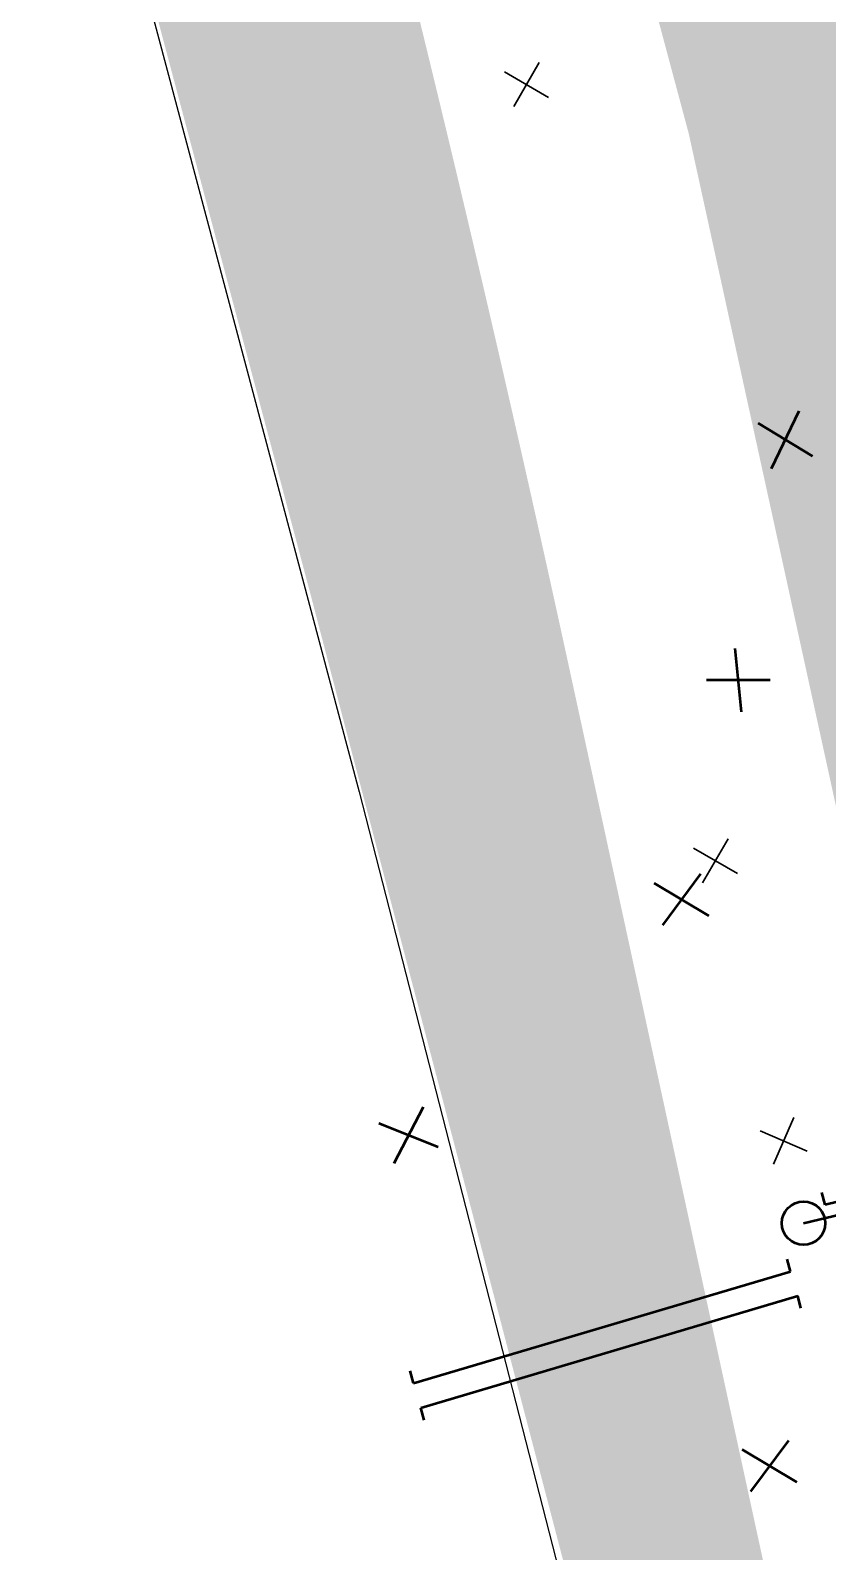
# Model space of a CAD drawing. Extents: x 9060 to 19887, y -4671 to 10703.
# Drawn here: x 10313.2 to 10344.5, y 10045.6 to 10105.3 of the extents above; entities that cross this region are included whole.
import ezdxf

# ---------------------------------------------------------------- set-up
doc = ezdxf.new("R2010")
doc.units = 0
for name, color, linetype, lineweight in [('-СЕТИ', 250, 'Continuous', 50), ('МГТ_НВК_В_демонтаж', 4, 'B1', 30), ('МГТ_НВК_В_переустройство', 4, 'В1', 50), ('МГТ_НВК_В_переустройство_доп.слой', 4, 'Continuous', 50), ('МГТ_НВК_К2_демонтаж', 30, 'Continuous', 50)]:
    doc.layers.add(name, color=color, linetype=linetype, lineweight=lineweight)
doc.layers.add('МГТ_ГП_ЗДАНИЯ', color=12, linetype='Continuous', lineweight=50, true_color=0xbd0000)
doc.styles.add('1409_тхт0', font='calibri.ttf', dxfattribs={"width": 0.8, "oblique": 7})
doc.styles.get("Standard").update_dxf_attribs({"font": 'arial.ttf'})
doc.linetypes.add('B1', pattern='A,16.258147,-2.141853,["В1",1409_тхт0,S=3,R=0,X=0,Y=-1.5],-6.426757,15.173243', length=40)
doc.linetypes.add('В1', pattern='A,15,-0.65,["B1",Standard,S=1,R=0,X=0,Y=-1.25],-4', length=19.65)

# ---------------------------------------------------------------- blocks, each defined once
blk = doc.blocks.new('1')
at = {"layer": 'МГТ_НВК_К2_демонтаж'}
for p, q in [((99.39370915575455, 113.2490706125845), (101.2453599509645, 111.5693714333847)), ((99.39370915575637, 111.5693714333847), (101.2453599509608, 113.2490706125845))]:
    blk.add_line(p, q, dxfattribs=at)
blk = doc.blocks.new('демонтаж В')
at = {"layer": 'МГТ_НВК_В_демонтаж'}
for p, q in [((9308.917874089326, 14043.6370990376), (9310.203449308694, 14045.16918792384)), ((9310.326706142128, 14043.76035587103), (9308.794617255895, 14045.0459310904))]:
    blk.add_line(p, q, dxfattribs=at)
blk = doc.blocks.new('НВК_переустройства_М.Пасс.(корр. 08.2017)')
at = {"layer": 'МГТ_НВК_В_переустройство', "linetype": 'ByBlock'}
for p, q in [((10381.87436023422, 10068.31596210678), (10344.40396679225, 10059.21868800825)), ((10344.40396679225, 10059.21868800825), (10344.27478494532, 10059.70171186938)), ((10343.04074374755, 10056.60441699412), (10342.91238694761, 10057.08766075446)), ((10328.25236831092, 10052.21994087327), (10343.04074374755, 10056.60441699412)), ((10328.53661965478, 10051.26119107613), (10343.32499509141, 10055.64566719698)), ((10343.45335189135, 10055.16242343663), (10343.32499509141, 10055.64566719698)), ((10328.25236831092, 10052.21994087327), (10328.12401151098, 10052.70318463362)), ((10328.66497645472, 10050.77794731579), (10328.53661965478, 10051.26119107613))]:
    blk.add_line(p, q, dxfattribs=at)
at = {"layer": 'МГТ_НВК_В_переустройство'}
blk.add_line((10343.55457472599, 10058.49794256085), (10383.29016685431, 10068.14516036906), dxfattribs=at)
at = {"layer": 'МГТ_НВК_В_переустройство_доп.слой'}
blk.add_circle((10343.55457472599, 10058.49794256085), 0.8499999999999996, dxfattribs=at)
at = {"layer": 'МГТ_НВК_В_демонтаж', "color": 3}
for p, rotation in [((-5095.171669695739, 16877.70028804411), 279.8322507906988), ((-5087.761591690994, 16847.25286697906), 279.8322507906988), ((-5761.427289819991, 15018.32148203422), 286.4315873319777)]:
    blk.add_blockref('демонтаж В', p, dxfattribs=dict(at, rotation=rotation))
at = {"layer": 'МГТ_НВК_К2_демонтаж', "color": 2}
for p, rotation in [((10478.99218093347, 10024.71375097905), 106.3917924927873), ((10490.79462646933, 10095.88578758068), 137.8759791196993), ((10415.05321827271, 10201.12380481629), 191.3268241721955), ((10383.19777561055, 10202.15868816291), 200.2783348935822), ((10418.50765883342, 10178.89918395034), 191.3268241721955)]:
    blk.add_blockref('1', p, dxfattribs=dict(at, rotation=rotation))
blk = doc.blocks.new('Вестибюль_30.10.19')
at = {"layer": 'МГТ_ГП_ЗДАНИЯ', "lineweight": 25}
for p, q in [((113597.3476180071, -1513.378416586667), (188396.7123458004, -1747.547061935067)), ((188396.7123458004, -1747.547061935067), (250227.6815158697, -2531.954694712535))]:
    blk.add_line(p, q, dxfattribs=at)

msp = doc.modelspace()

# ---------------------------------------------------------------- hatches: boundary and pattern name
at = {"layer": 'МГТ_ГП_ЗДАНИЯ', "lineweight": 30, "true_color": 0xf6dfe2, "transparency": 33554610}
h = msp.add_hatch(color=254, dxfattribs=at)
h.dxf.hatch_style = 1
edge = h.paths.add_edge_path()
edge.add_line((10357.03806157146, 9958.027917428433), (10360.69243639593, 9959.034830603341))
edge.add_line((10360.69243639593, 9959.034830603341), (10334.38099039071, 10080.18660050454))
edge.add_arc((9359.03755044674, 9868.363890216895), 998.0800000177095, 12.25307930991093, 15.10768385626352)
edge.add_line((10322.62159641078, 10128.4974574452), (10286.51372777758, 10262.24784775211))
edge.add_arc((9516.017219091169, 10054.24107742311), 798.080000000411, 15.10768385626159, 20.8307963767613)
edge.add_line((10261.9304581408, 10338.04580996143), (10253.12431006678, 10361.19067571012))
edge.add_line((10253.12431006678, 10361.19067571012), (10247.88808017576, 10359.67919103299))
edge.add_line((10247.88808017576, 10359.67919103299), (10254.2582929146, 10337.61089033509))
edge.add_line((10254.2582929146, 10337.61089033509), (10268.44115532117, 10289.69075735533))
edge.add_arc((8152.541441403969, 9663.415524633567), 2206.638227366591, 14.93145029089601, 16.487979830549477, ccw=False)
edge.add_line((10284.67206715422, 10231.98501133982), (10324.23391877074, 10083.08283168659))
edge.add_line((10324.23391877074, 10083.08283168659), (10355.0175746441, 9965.36084021115))
edge.add_line((10355.0175746441, 9965.36084021115), (10357.03806157146, 9958.027917428433))
h = msp.add_hatch(color=254, dxfattribs=at)
h.dxf.hatch_style = 1
h.paths.add_polyline_path([(10379.32087208349, 9914.852113419971), (10363.04394254124, 9991.648443682509), (10339.05241493446, 10101.22979397458), (10290.48770532911, 10282.51184293888), (10278.42239876369, 10318.54140526142), (10280.28677185524, 10319.19959229039), (10296.62609594459, 10277.92628025918), (10311.81037724289, 10234.50278411367), (10345.62711904617, 10107.12701212909), (10365.114, 10015.081), (10382.27427263967, 9915.558710405294)])

# ---------------------------------------------------------------- next in the draw order: block references
at = {"layer": '-СЕТИ'}
msp.add_blockref('НВК_переустройства_М.Пасс.(корр. 08.2017)', (0, 0), dxfattribs=at)

# ---------------------------------------------------------------- next in the draw order: block references
at = {"layer": 'МГТ_ГП_ЗДАНИЯ', "lineweight": 25, "xscale": 0.001, "yscale": 0.001, "zscale": 0.001, "rotation": 285.0963258502603}
msp.add_blockref('Вестибюль_30.10.19', (10278.74685267268, 10257.76757523371), dxfattribs=at)

doc.saveas('drawing.dxf')
